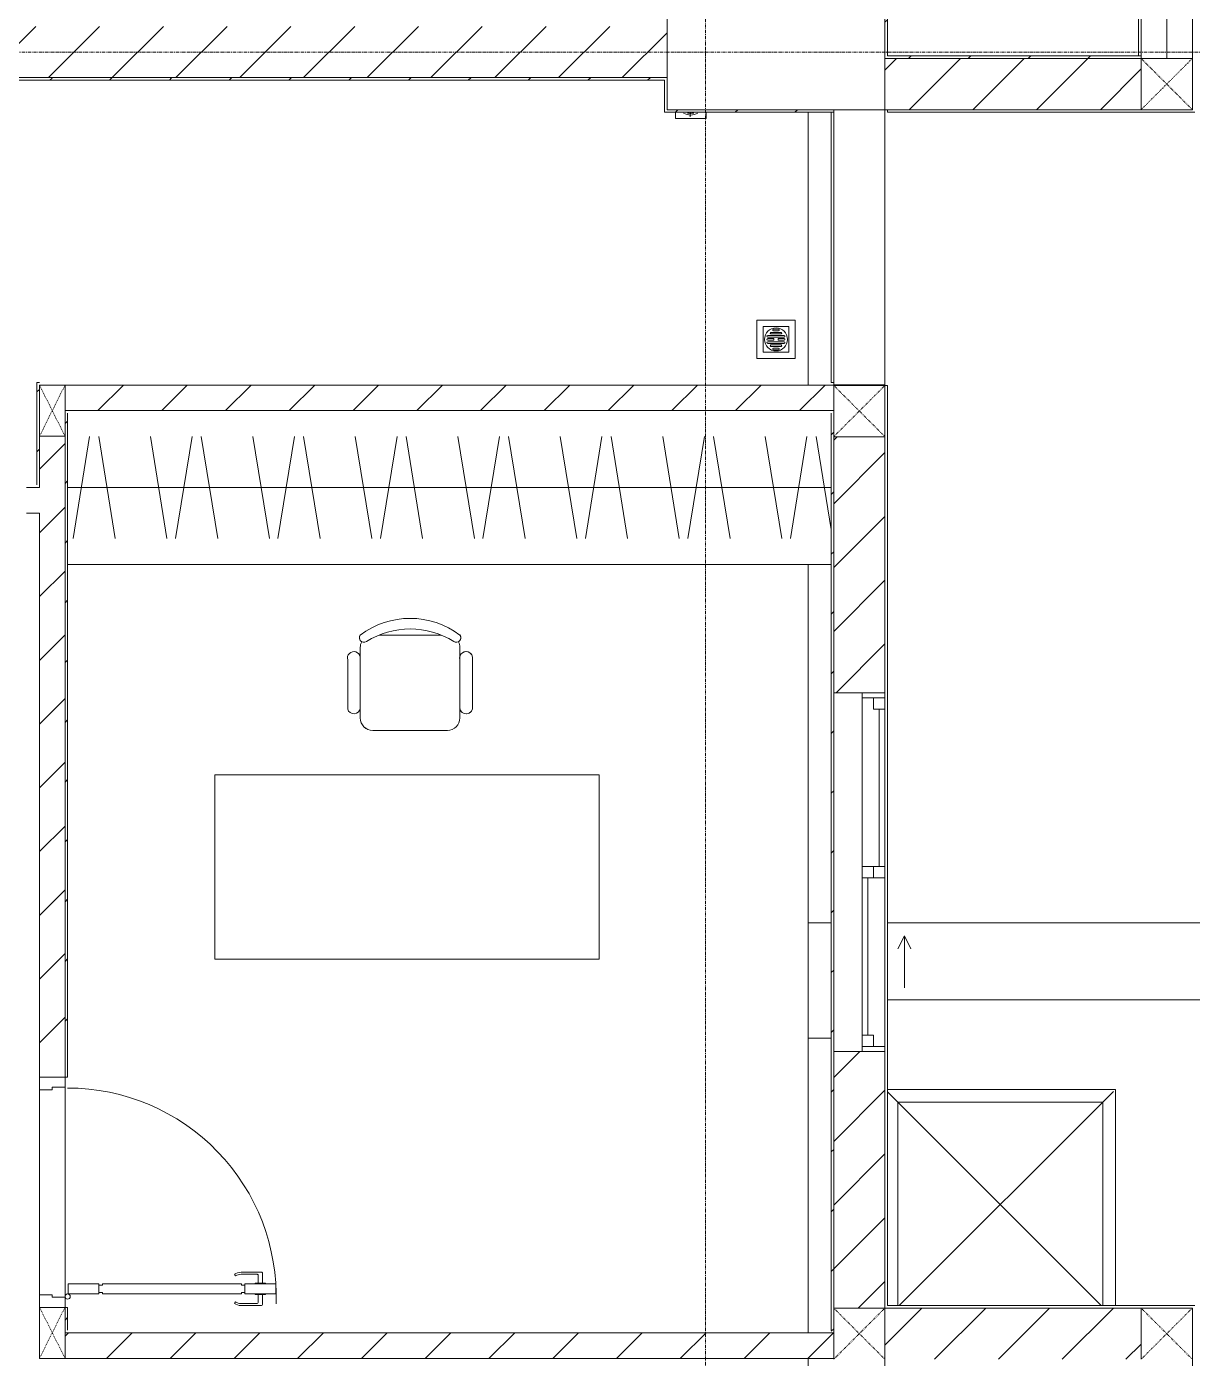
# Model space of a CAD drawing. Header units: millimetres. Extents: x 5357 to 201988, y -16345 to 109895.
# Drawn here: x 50103 to 54653, y 56637 to 61836 of the extents above; entities that cross this region are included whole.
import ezdxf

# ---------------------------------------------------------------- set-up
doc = ezdxf.new("R2010")
doc.units = ezdxf.units.MM
for name, pattern in [('Dash', [6, 3, -3]), ('Grid Line', [22.225, 12.7, -3.175, 3.175, -3.175]), ('IMPORT-CENTER _3_', [10.16, 6.35, -1.27, 1.27, -1.27])]:
    doc.linetypes.add(name, pattern=pattern)
for name, color, linetype, lineweight in [('0-1', 7, 'Continuous', 5), ('A-CLNG', 13, 'Continuous', 9), ('A-DETL-GENF', 92, 'Continuous', 9), ('A-DETL-GENF-1', 53, 'Continuous', 9), ('A-DETL-GENF-5', 254, 'Continuous', 9), ('A-DETL-THIN', 151, 'Continuous', 9), ('A-DOOR-1', 53, 'Continuous', 9), ('A-FLOR', 192, 'Continuous', 9), ('A-FLOR-1', 10, 'Continuous', 9), ('A-FLOR-2', 53, 'Continuous', 9), ('A-GLAZ', 151, 'Continuous', 9), ('A-WALL', 113, 'Continuous', 9), ('A-WALL-1', 9, 'Continuous', 18), ('A-WALL-2', 53, 'Continuous', 9), ('A-WALL-4', 113, 'Continuous', 18), ('A-WALL-PATT-1', 10, 'Continuous', 9), ('A-WALL-PATT-2', 53, 'Continuous', 9), ('A-WALL-PATT-3', 111, 'Continuous', 9), ('G-IMPT', 8, 'Continuous', 9), ('G-IMPT-2', 8, 'IMPORT-CENTER _3_', 9), ('I-FURN', 30, 'Continuous', 9), ('I-FURN-1', 53, 'Continuous', 9), ('I-WALL-1', 9, 'Continuous', 18), ('I-WALL-2', 53, 'Continuous', 9), ('L-SITE-WALL-1', 10, 'Continuous', 9), ('M-EQPM', 50, 'Continuous', 9), ('S-COLS', 52, 'Continuous', 9), ('S-COLS-2', 9, 'Continuous', 18), ('S-COLS-4', 53, 'Continuous', 9), ('S-COLS-5', 52, 'Continuous', 18), ('S-COLS-6', 52, 'Dash', 9), ('S-COLS-HDLN', 52, 'Dash', 9), ('S-COLS-HDLN-1', 53, 'Dash', 9), ('S-GRID-1', 1, 'Grid Line', 9)]:
    doc.layers.add(name, color=color, linetype=linetype, lineweight=lineweight)
pattern_1 = [(45, (0, 0), (-124.4508, 124.4508), [])]
pattern_2 = [(45, (0, 0), (-116.67262, 116.67262), [])]

# ---------------------------------------------------------------- blocks, each defined once
blk = doc.blocks.new('NCV_TKTC_KET CAU_rvt-1-TKCS_MB SÂN ĐƯỜNG NỘI BỘ')
at = {"layer": 'A-FLOR-1'}
for p, q in [((53452.6, 61511.9), (53452.6, 60436.9)), ((50152.6, 60436.9), (50252.6, 60436.9)), ((50252.6, 60436.9), (50152.6, 60436.9)), ((50152.6, 60436.9), (50252.6, 60436.9)), ((50252.6, 60436.9), (53252.6, 60436.9)), ((53252.6, 60436.9), (50252.6, 60436.9)), ((50252.6, 60436.9), (53252.6, 60436.9)), ((53252.6, 60436.9), (53452.6, 60436.9)), ((53452.6, 60436.9), (53252.6, 60436.9)), ((53252.6, 60436.9), (53452.6, 60436.9)), ((50102.6, 60036.9), (50142.6, 60036.9)), ((50142.6, 60036.9), (50102.6, 60036.9)), ((50102.6, 60036.9), (50142.6, 60036.9)), ((53152.6, 58336.9), (53242.6, 58336.9)), ((53152.6, 56736.9), (53152.6, 58336.9)), ((53242.6, 58336.9), (53152.6, 58336.9)), ((53462.6, 58336.9), (53838.2, 58336.9)), ((53838.2, 58336.9), (53462.6, 58336.9)), ((53838.3, 58336.9), (54652.6, 58336.9)), ((54652.6, 58336.9), (53838.3, 58336.9))]:
    blk.add_line(p, q, dxfattribs=at)
at = {"layer": 'A-FLOR-2'}
for q in [(53452.6, 61511.9), (53252.6, 60436.9)]:
    blk.add_line((53452.6, 60436.9), q, dxfattribs=at)
at = {"layer": 'L-SITE-WALL-1'}
for p, q in [((53462.6, 58336.9), (53838.2, 58336.9)), ((53838.3, 58336.9), (54652.6, 58336.9)), ((53761.3, 58036.9), (53462.6, 58036.9)), ((54652.6, 58036.9), (53761.3, 58036.9)), ((53152.6, 56736.9), (53152.6, 57886.9)), ((53242.6, 57886.9), (53152.6, 57886.9))]:
    blk.add_line(p, q, dxfattribs=at)
at = {"layer": 'S-COLS-2'}
for p, q in [((52602.6, 61961.9), (52602.6, 61511.9)), ((53452.6, 61512), (53452.6, 61961.9)), ((52602.6, 61511.9), (53452.6, 61511.9))]:
    blk.add_line(p, q, dxfattribs=at)
blk = doc.blocks.new('DOOR_CW_01 CANH MO-PANEL KINH - DIW_01-900x2200-CỬA GỖ VÂN LAMINATE-553375-TKCS_MB SÂN ĐƯỜNG NỘI BỘ')
at = {"layer": 'A-DETL-GENF-1'}
for p, q in [((-397, -182), (-397, -62)), ((-397, -62), (-357, -62)), ((-357, -62), (-357, -182)), ((-357, -182), (-397, -182)), ((-397, -196), (-391, -196)), ((-397, -738), (-397, -196)), ((-391, -196), (-391, -182)), ((-391, -182), (-363, -182)), ((-363, -182), (-363, -196)), ((-357, -196), (-363, -196)), ((-357, -196), (-357, -738)), ((-433.9, -711.2), (-427.3, -715.8)), ((-320.1, -711.2), (-326.7, -715.8)), ((-442, -737), (-442, -816.5)), ((-434, -799.5), (-434, -737)), ((-397, -738), (-391, -738)), ((-357, -752), (-397, -752)), ((-397, -752), (-397, -872)), ((-391, -752), (-391, -738)), ((-363, -752), (-391, -752)), ((-357, -738), (-363, -738)), ((-363, -738), (-363, -752)), ((-357, -872), (-357, -752)), ((-320, -799.5), (-320, -737)), ((-312, -737), (-312, -816.5)), ((-399, -820.5), (-438, -820.5)), ((-399, -803.5), (-430, -803.5)), ((-399, -792.2), (-399, -831.8)), ((-397, -792.2), (-399, -792.2)), ((-399, -831.8), (-397, -831.8)), ((-397, -792.2), (-397, -831.8)), ((-357, -792.2), (-357, -831.8)), ((-357, -792.2), (-355, -792.2)), ((-355, -831.8), (-357, -831.8)), ((-355, -792.2), (-355, -831.8)), ((-355, -803.5), (-324, -803.5)), ((-355, -820.5), (-316, -820.5)), ((-397, -872), (-357, -872))]:
    blk.add_line(p, q, dxfattribs=at)
blk.add_circle((-407, -60), 10, dxfattribs=at)
for centre, radius, start, end in [((-407, -60), 814, 268, 0), ((-397, -737), 45, 145, 180), ((-397, -737), 37, 145, 180), ((-357, -737), 37, 0, 35), ((-357, -737), 45, 360, 35), ((-438, -816.5), 4, 180, 270), ((-430, -799.5), 4, 180, 270), ((-324, -799.5), 4, 270, 0), ((-316, -816.5), 4, 270, 0)]:
    blk.add_arc(centre, radius, start, end, dxfattribs=at)
at = {"layer": 'A-DOOR-1'}
for p, q in [((-450, -50), (-450, 50)), ((-450, 50), (-400, 50)), ((-400, 50), (-400, 0)), ((400, 0), (400, 50)), ((400, 50), (450, 50)), ((450, 50), (450, -50)), ((-410, -50), (-450, -50)), ((-410, 0), (-410, -50)), ((-400, 0), (-410, 0)), ((-407, -50), (-382, -50)), ((410, 0), (400, 0)), ((410, -50), (410, 0)), ((450, -50), (410, -50))]:
    blk.add_line(p, q, dxfattribs=at)
blk = doc.blocks.new('TU DO LV A - TU DO LV A-V44-TKCS_MB SÂN ĐƯỜNG NỘI BỘ')
at = {"layer": 'I-FURN'}
for p, q in [((10, 0), (2990, 0)), ((169, -101), (104.4, -499)), ((202.5, -101), (267.1, -499)), ((404.3, -101), (468.9, -499)), ((569, -101), (504.4, -499)), ((602.5, -101), (667.1, -499)), ((804.3, -101), (868.9, -499)), ((969, -101), (904.4, -499)), ((1002.5, -101), (1067.1, -499)), ((1204.3, -101), (1268.9, -499)), ((1369, -101), (1304.4, -499)), ((1402.5, -101), (1467.1, -499)), ((1604.3, -101), (1668.9, -499)), ((1769, -101), (1704.4, -499)), ((1802.5, -101), (1867.1, -499)), ((2004.3, -101), (2068.9, -499)), ((2169, -101), (2104.4, -499)), ((2202.5, -101), (2267.1, -499)), ((2404.3, -101), (2468.9, -499)), ((2569, -101), (2504.4, -499)), ((2602.5, -101), (2667.1, -499)), ((2804.3, -101), (2868.9, -499)), ((2969, -101), (2904.4, -499)), ((10, -136.3), (68.9, -499)), ((10, -300), (2990, -300)), ((0, -600), (0, -590))]:
    blk.add_line(p, q, dxfattribs=at)
at = {"layer": 'I-FURN-1'}
for p, q in [((10, 0), (2990, 0)), ((0, -600), (0, -590))]:
    blk.add_line(p, q, dxfattribs=at)
blk = doc.blocks.new('BAN LV A - BAN LV A_dwg_ban hoc2-348006-TKCS_MB SÂN ĐƯỜNG NỘI BỘ')
at = {"layer": 'I-FURN'}
for p, q in [((145.8, 437.4), (-145.8, 437.4)), ((-194.4, 388.8), (-194.4, 113.4)), ((194.4, 113.4), (194.4, 388.8)), ((-243, 354.4), (-243, 162)), ((194.4, 351.4), (194.4, 150.8)), ((243.7, 162), (243.7, 354.4)), ((-120.5, 64.8), (120.5, 64.8))]:
    blk.add_line(p, q, dxfattribs=at)
at = {"layer": 'I-FURN', "flags": 128}
blk.add_lwpolyline([(-737.8, 610.5), (-737.8, 1330.5), (-154.9, 1330.5), (762.2, 1330.5), (762.2, 610.5)], close=True, dxfattribs=at)
at = {"layer": 'I-FURN'}
for centre, radius, start, end in [((-145.8, 388.8), 48.6, 90, 180), ((145.8, 388.8), 48.6, 360, 90), ((-218.7, 347.3), 25.3, 343.7398, 163.7398), ((219.4, 347.3), 25.3, 16.2602, 170.7054), ((-218.7, 154.9), 25.3, 163.7398, 16.2602), ((219.4, 154.9), 25.3, 189.2946, 16.2602), ((-145.8, 113.4), 48.6, 180, 207.5844), ((145.8, 113.4), 48.6, 332.4156, 0), ((-180.2, 75.4), 17.8, 57.9726, 216.6901), ((0, 324), 324, 233.1301, 306.8699), ((0, 359.3), 318.2, 237.5758, 302.4242), ((180.2, 75.4), 17.8, 323.3099, 122.0274)]:
    blk.add_arc(centre, radius, start, end, dxfattribs=at)
blk = doc.blocks.new('BAN LV A - BAN LV A_dwg-348005-TKCS_MB SÂN ĐƯỜNG NỘI BỘ')
at = {"extrusion": (0, 0, -1), "zscale": -1, "rotation": 180}
blk.add_blockref('BAN LV A - BAN LV A_dwg_ban hoc2-348006-TKCS_MB SÂN ĐƯỜNG NỘI BỘ', (-729, 1383.7), dxfattribs=at)
blk = doc.blocks.new('BAN LV A - BAN LV A-401069-TKCS_MB SÂN ĐƯỜNG NỘI BỘ')
at = {"layer": 'I-FURN-1'}
for p, q in [((-8.8, -53.2), (1491.2, -53.2)), ((-8.8, -773.2), (-8.8, -53.2)), ((1491.2, -53.2), (1491.2, -773.2)), ((1491.2, -773.2), (-8.8, -773.2)), ((583.2, -946.3), (874.8, -946.3)), ((486, -1221.7), (486, -1029.3)), ((534.6, -1029.3), (534.6, -994.9)), ((923.4, -994.9), (923.4, -1032.3)), ((972.7, -1029.3), (972.7, -1221.7)), ((534.6, -1270.3), (534.6, -1235.9)), ((923.4, -1232.9), (923.4, -1270.3))]:
    blk.add_line(p, q, dxfattribs=at)
for centre, radius, start, end in [((583.2, -994.9), 48.6, 90, 180), ((874.8, -994.9), 48.6, 0, 90), ((510.3, -1036.4), 25.3, 16.2602, 163.7398), ((948.4, -1036.4), 25.3, 16.2602, 170.7054), ((510.3, -1228.8), 25.3, 163.7398, 343.7398), ((948.4, -1228.8), 25.3, 189.2946, 16.2602), ((548.9, -1308.3), 17.8, 119.404, 216.6901), ((583.2, -1270.3), 48.6, 180, 207.5844), ((874.8, -1270.3), 48.6, 332.4156, 0), ((909.2, -1308.3), 17.8, 323.3099, 60.596), ((729, -1059.7), 324, 233.1301, 306.8699)]:
    blk.add_arc(centre, radius, start, end, dxfattribs=at)
at = {"extrusion": (0, 0, -1), "zscale": -1, "rotation": 180}
blk.add_blockref('BAN LV A - BAN LV A_dwg-348005-TKCS_MB SÂN ĐƯỜNG NỘI BỘ', (0, 0), dxfattribs=at)
blk = doc.blocks.new('G1_SOF - BO TRU - 100x200-746114-TKCS_MB SÂN ĐƯỜNG NỘI BỘ')
at = {"layer": 'S-COLS-2'}
for p, q in [((-50, 100), (50, 100)), ((-50, -98.4), (-50, 100)), ((50, 100), (50, -98.4))]:
    blk.add_line(p, q, dxfattribs=at)
at = {"layer": 'S-COLS-HDLN-1'}
for p, q in [((50, -100), (-50, 100)), ((-50, -100), (50, 100))]:
    blk.add_line(p, q, dxfattribs=at)
blk = doc.blocks.new('G1_SOF - BO TRU - 100x200-V107-TKCS_MB SÂN ĐƯỜNG NỘI BỘ')
at = {"layer": 'S-COLS-2'}
for p, q in [((-50, 100), (50, 100)), ((-50, -100), (-50, 100)), ((50, 100), (50, -100)), ((50, -100), (-50, -100))]:
    blk.add_line(p, q, dxfattribs=at)
at = {"layer": 'S-COLS-HDLN-1'}
for p, q in [((50, -100), (-50, 100)), ((-50, -100), (50, 100))]:
    blk.add_line(p, q, dxfattribs=at)
blk = doc.blocks.new('NCV_TKTC_TANG 1_rvt-1-TKCS_MB SÂN ĐƯỜNG NỘI BỘ')
at = {"layer": 'A-WALL-PATT-1'}
h = blk.add_hatch(dxfattribs=at)
h.set_pattern_fill('FP_1', color=256, style=0, pattern_type=2)
h.set_pattern_definition(pattern_1)
h.paths.add_polyline_path([(53152.6, 60336.9), (53252.6, 60336.9), (53252.6, 60436.9), (50252.6, 60436.9), (50252.6, 60336.9), (52627.6, 60336.9)])
h = blk.add_hatch(dxfattribs=at)
h.set_pattern_fill('FP_1', color=256, style=0, pattern_type=2)
h.set_pattern_definition(pattern_1)
h.paths.add_polyline_path([(50152.6, 57735.3), (50252.6, 57735.3), (50252.6, 60236.9), (50152.6, 60236.9), (50152.6, 58610.4)])
h = blk.add_hatch(dxfattribs=at)
h.set_pattern_fill('FP_1', color=256, style=0, pattern_type=2)
h.set_pattern_definition(pattern_1)
h.paths.add_polyline_path([(50581.3, 56636.9), (53252.6, 56637.9), (53252.6, 56736.9), (50252.6, 56736.9), (50252.6, 56636.9)])
at = {"layer": 'A-WALL-PATT-2'}
h = blk.add_hatch(dxfattribs=at)
h.set_pattern_fill('FP_2', color=256, style=0, pattern_type=2)
h.set_pattern_definition(pattern_2)
h.paths.add_polyline_path([(53462.6, 61711.9), (53462.6, 62085.3), (53452.6, 62085.3), (53452.6, 61711.9)])
h.paths.add_polyline_path([(53452.6, 63885.3), (53462.6, 63885.3), (53462.6, 64058.6), (53452.6, 64058.6), (53452.6, 63886.5)])
h = blk.add_hatch(dxfattribs=at)
h.set_pattern_fill('FP_2', color=256, style=0, pattern_type=2)
h.set_pattern_definition(pattern_2)
h.paths.add_polyline_path([(53539.9, 61711.9), (54452.6, 61711.9), (54452.6, 61721.9), (53462.6, 61721.9), (53462.6, 61711.9), (53539.9, 61711.9)])
h = blk.add_hatch(dxfattribs=at)
h.set_pattern_fill('FP_2', color=256, style=0, pattern_type=2)
h.set_pattern_definition(pattern_2)
h.paths.add_polyline_path([(49160, 61626.9), (52602.6, 61626.9), (52602.5, 61636.9), (49152.6, 61635), (49153, 61626.9)])
h = blk.add_hatch(dxfattribs=at)
h.set_pattern_fill('FP_2', color=256, style=0, pattern_type=2)
h.set_pattern_definition(pattern_2)
h.paths.add_polyline_path([(53242.6, 61501.9), (53252.6, 61501.9), (53252.6, 61511.9), (52602.6, 61511.9), (52602.6, 61501.9), (53169.4, 61501.9)])
h = blk.add_hatch(dxfattribs=at)
h.set_pattern_fill('FP_2', color=256, style=0, pattern_type=2)
h.set_pattern_definition(pattern_2)
h.paths.add_polyline_path([(50142.6, 60036.9), (50152.6, 60036.9), (50152.6, 60446.9), (50142.6, 60446.9), (50142.6, 60046.9)])
h = blk.add_hatch(dxfattribs=at)
h.set_pattern_fill('FP_2', color=256, style=0, pattern_type=2)
h.set_pattern_definition(pattern_2)
h.paths.add_polyline_path([(50252.6, 56746.9), (50262.6, 56747.9), (50262.6, 56835.3), (50252.6, 56835.3)])
h.paths.add_polyline_path([(50262.6, 57735.3), (50262.6, 60326.9), (50252.6, 60326.9), (50252.6, 57735.3)])
h = blk.add_hatch(dxfattribs=at)
h.set_pattern_fill('FP_2', color=256, style=0, pattern_type=2)
h.set_pattern_definition(pattern_2)
h.paths.add_polyline_path([(53242.6, 56736.9), (53252.6, 56736.9), (53252.6, 60326.9), (53242.6, 60326.9), (53242.6, 56746.9)])
at = {"layer": 'A-FLOR-1'}
for p, q in [((50102.6, 59936.9), (50152.6, 59936.9)), ((50152.6, 59936.9), (50152.6, 57735.3)), ((50152.6, 57735.3), (50152.6, 57685.3)), ((50152.6, 57685.3), (50152.6, 56885.3)), ((50152.6, 56885.3), (50152.6, 56836.9)), ((50152.6, 56835.3), (50152.6, 56637.9))]:
    blk.add_line(p, q, dxfattribs=at)
at = {"layer": 'A-FLOR-2'}
blk.add_line((50152.6, 56885.3), (50152.6, 57685.3), dxfattribs=at)
at = {"layer": 'A-WALL-1'}
for p, q in [((53252.6, 60336.9), (53252.6, 60436.9)), ((50252.6, 60336.9), (53252.6, 60336.9)), ((50152.6, 60036.9), (50142.6, 60036.9)), ((50152.6, 59936.9), (50152.6, 59926.9)), ((53252.6, 56736.9), (50252.6, 56736.9)), ((53252.6, 56636.9), (53252.6, 56736.9)), ((50252.6, 56636.9), (53252.6, 56636.9))]:
    blk.add_line(p, q, dxfattribs=at)
at = {"layer": 'A-WALL-2'}
for p, q in [((53452.6, 61511.9), (53452.6, 60437.3)), ((53252.6, 60437.3), (53252.6, 61501.9)), ((53252.6, 60436.9), (50252.6, 60436.9)), ((53252.6, 60437.3), (53452.6, 60437.3)), ((50152.6, 60236.9), (50152.6, 60036.9)), ((50152.6, 60036.9), (50152.6, 60236.9)), ((50252.6, 57735.3), (50252.6, 60236.9)), ((50252.6, 60236.9), (50252.6, 57735.3)), ((50142.6, 60036.9), (50102.6, 60036.9)), ((50102.6, 59936.9), (50152.6, 59936.9)), ((50152.6, 59926.9), (50152.6, 57735.3)), ((50152.6, 56885.3), (50152.6, 57685.3)), ((50252.6, 57695.3), (50252.6, 56875.3))]:
    blk.add_line(p, q, dxfattribs=at)
at = {"layer": 'I-WALL-1'}
for p, q in [((53452.6, 62085.3), (53452.6, 61711.9)), ((53462.6, 61721.9), (53462.6, 62085.3)), ((54452.6, 61721.9), (53462.6, 61721.9)), ((54452.6, 61711.9), (54452.6, 61721.9)), ((53452.6, 61711.9), (53462.6, 61711.9)), ((53462.6, 61711.9), (54452.6, 61711.9)), ((52602.6, 61636.9), (49152.6, 61636.9)), ((49162.6, 61626.9), (52592.6, 61626.9)), ((52592.6, 61626.9), (52592.6, 61501.9)), ((52602.6, 61626.9), (52602.6, 61636.9)), ((52602.6, 61511.9), (52602.6, 61626.9)), ((53252.6, 61511.9), (52602.6, 61511.9)), ((53252.6, 61501.9), (53252.6, 61511.9)), ((52592.6, 61501.9), (52602.6, 61501.9)), ((52602.6, 61501.9), (53252.6, 61501.9)), ((50142.6, 60446.9), (50142.6, 60046.9)), ((50152.6, 60446.9), (50142.6, 60446.9)), ((50262.6, 57735.3), (50262.6, 60326.9)), ((53242.6, 60326.9), (53242.6, 56746.9)), ((53252.6, 56736.9), (53252.6, 60326.9)), ((50142.6, 60036.9), (50152.6, 60036.9)), ((50252.6, 57735.3), (50262.6, 57735.3)), ((50262.6, 56835.3), (50252.6, 56835.3)), ((50262.6, 56746.9), (50262.6, 56835.3)), ((53242.6, 56736.9), (53252.6, 56736.9))]:
    blk.add_line(p, q, dxfattribs=at)
at = {"layer": 'I-WALL-2'}
for p, q in [((54452.6, 64058.6), (54452.6, 61721.9)), ((54442.6, 61721.9), (54442.6, 64051.9)), ((53242.6, 60446.9), (53242.6, 61501.9)), ((53242.6, 60446.9), (53252.6, 60446.9))]:
    blk.add_line(p, q, dxfattribs=at)
at = {"layer": 'A-DOOR-1', "rotation": 90.00000000000118}
blk.add_blockref('DOOR_CW_01 CANH MO-PANEL KINH - DIW_01-900x2200-CỬA GỖ VÂN LAMINATE-553375-TKCS_MB SÂN ĐƯỜNG NỘI BỘ', (50202.6, 57285.3), dxfattribs=at)
at = {"layer": 'I-FURN-1', "rotation": 180}
for name, p in [('TU DO LV A - TU DO LV A-V44-TKCS_MB SÂN ĐƯỜNG NỘI BỘ', (53252.6, 59736.9)), ('BAN LV A - BAN LV A-401069-TKCS_MB SÂN ĐƯỜNG NỘI BỘ', (52328.3, 58142.1))]:
    blk.add_blockref(name, p, dxfattribs=at)
at = {"layer": 'S-COLS-4', "rotation": 180}
for name, p in [('G1_SOF - BO TRU - 100x200-V107-TKCS_MB SÂN ĐƯỜNG NỘI BỘ', (50202.6, 60336.9)), ('G1_SOF - BO TRU - 100x200-746114-TKCS_MB SÂN ĐƯỜNG NỘI BỘ', (50202.6, 56736.9))]:
    blk.add_blockref(name, p, dxfattribs=at)
blk = doc.blocks.new('1_FAMILY RVT - W01-WxH 1400x1400xmm-389822-TKCS_MB SÂN ĐƯỜNG NỘI BỘ')
at = {"layer": 'A-GLAZ'}
for p, q in [((248.4, 172.39), (299.2, 197.79)), ((248.4, 172.39), (299.2, 146.99)), ((248.4, 172.39), (451.6, 172.39)), ((-700, 96.19), (-700, -103.81)), ((700, 96.19), (-700, 96.19)), ((-700, 96.19), (-636.5, 96.19)), ((-680.95, 96.19), (-680.95, 7.29)), ((-636.5, 96.19), (-22.225, 96.19)), ((-636.5, 96.19), (-636.5, 51.74)), ((-636.5, 73.965), (-22.225, 73.965)), ((-22.225, 7.29), (-22.225, 96.19)), ((-22.225, 96.19), (22.225, 96.19)), ((22.225, 96.19), (680.95, 96.19)), ((22.225, 96.19), (22.225, 7.29)), ((680.95, 96.19), (700, 96.19)), ((680.95, 96.19), (680.95, 7.29)), ((700, -103.81), (700, 96.19)), ((-700, 7.29), (-680.95, 7.29)), ((-636.5, 51.74), (-680.95, 51.74)), ((-680.95, 7.29), (-22.225, 7.29)), ((22.225, 51.74), (-22.225, 51.74)), ((-22.225, 7.29), (22.225, 7.29)), ((22.225, 29.515), (636.5, 29.515)), ((22.225, 7.29), (636.5, 7.29)), ((636.5, 51.74), (636.5, 7.29)), ((680.95, 51.74), (636.5, 51.74)), ((636.5, 7.29), (700, 7.29)), ((-700, -103.81), (700, -103.81))]:
    blk.add_line(p, q, dxfattribs=at)
blk = doc.blocks.new('TKTC_XREF_251221_MB TANG 1 - TKTC_XREF_260130_MB TANG 1_dwg_CUM U_DN100-V327-TKCS_MB SÂN ĐƯỜNG NỘI BỘ')
at = {"layer": 'G-IMPT'}
for radius, start, end in [(57, 355.51306, 4.48694), (61, 345.73256, 14.26744), (69, 329.57346, 30.42654)]:
    blk.add_arc((0, 0), radius, start, end, dxfattribs=at)
blk = doc.blocks.new('TKTC_XREF_251221_MB TANG 1 - TKTC_XREF_260130_MB TANG 1_dwg_$cc-V328-TKCS_MB SÂN ĐƯỜNG NỘI BỘ')
at = {"layer": 'G-IMPT-2'}
blk.add_line((-0.673, 0), (-0.468, 0), dxfattribs=at)
blk = doc.blocks.new('TKTC_XREF_251221_MB TANG 1 - TKTC_XREF_260130_MB TANG 1_dwg_THU NUOC - THU NUOC-444531-TKCS_MB TẦNG 1-4202124-TKCS_MB SÂN ĐƯỜNG NỘI BỘ')
at = {"layer": 'M-EQPM'}
for p, q in [((-23.3, 10.8), (40.9, 10.8)), ((40.9, 4.8), (-23.3, 4.8)), ((-11, 23.3), (28.5, 23.3)), ((28.5, 17.3), (-11, 17.3)), ((-1.1, 35.6), (18.5, 35.6)), ((18.5, 29.6), (-1.1, 29.6)), ((-23.3, -13.6), (40.9, -13.6)), ((40.9, -19.6), (-23.3, -19.6)), ((-11, -26.1), (28.5, -26.1)), ((28.5, -32.1), (-11, -32.1)), ((-1.1, -38.5), (18.5, -38.5)), ((18.5, -44.5), (-1.1, -44.5))]:
    blk.add_line(p, q, dxfattribs=at)
at = {"layer": 'M-EQPM', "flags": 128}
for points in [[(83.7, -79.4), (83.7, 70.6), (-66.3, 70.6), (-66.3, -79.4)], [(58.7, -54.4), (58.7, 45.6), (-41.3, 45.6), (-41.3, -54.4)]]:
    blk.add_lwpolyline(points, close=True, dxfattribs=at)
for points in [[(-23.3, -1.2), (0.7, -1.2), (0.7, -7.2), (-23.3, -7.2)], [(40.9, -7.2), (16.7, -7.2), (16.7, -1.2), (40.9, -1.2)]]:
    blk.add_lwpolyline(points, dxfattribs=at)
at = {"layer": 'M-EQPM'}
for centre, radius, start, end in [((8.7, -4.4), 45, 360, 180), ((8.7, -4.4), 45, 360, 180), ((-23.3, 7.8), 3, 90, 270), ((-11, 20.3), 3, 90, 270), ((-1.1, 32.6), 3, 90, 270), ((18.5, 32.6), 3, 270, 90), ((28.5, 20.3), 3, 270, 90), ((40.9, 7.8), 3, 270, 90), ((8.7, -4.4), 45, 180, 360), ((8.7, -4.4), 45, 180, 360), ((-23.3, -4.2), 3, 90, 270), ((-23.3, -16.6), 3, 90, 270), ((-11, -29.1), 3, 90, 270), ((-1.1, -41.5), 3, 90, 270), ((18.5, -41.5), 3, 270, 90), ((28.5, -29.1), 3, 270, 90), ((40.9, -4.2), 3, 270, 90), ((40.9, -16.6), 3, 270, 90)]:
    blk.add_arc(centre, radius, start, end, dxfattribs=at)
blk = doc.blocks.new('TKTC_XREF_251221_MB TANG 1 - TKTC_XREF_260130_MB TANG 1_dwg-4202109-TKCS_MB SÂN ĐƯỜNG NỘI BỘ')
at = {"layer": 'G-IMPT'}
for p, q in [((-150516.7, -339844.7), (-150516.7, -339869.7)), ((-149699, -340911.3), (-149699, -339834.7))]:
    blk.add_line(p, q, dxfattribs=at)
at = {"layer": 'G-IMPT', "flags": 128}
blk.add_lwpolyline([(-150516.7, -339869.7), (-150397.1, -339869.7), (-150397.1, -339844.7)], dxfattribs=at)
at = {"extrusion": (0, 0, -1), "xscale": 0.7894736842105242, "yscale": 0.7894736842105242, "zscale": -0.7894736842105242, "rotation": 269.9999999984439}
blk.add_blockref('TKTC_XREF_251221_MB TANG 1 - TKTC_XREF_260130_MB TANG 1_dwg_CUM U_DN100-V327-TKCS_MB SÂN ĐƯỜNG NỘI BỘ', (150457.3, -339801), dxfattribs=at)
at = {"xscale": 90.00000000005122, "yscale": 90.00000000005122, "zscale": 90.00000000005122, "rotation": 90.37402677993775}
blk.add_blockref('TKTC_XREF_251221_MB TANG 1 - TKTC_XREF_260130_MB TANG 1_dwg_$cc-V328-TKCS_MB SÂN ĐƯỜNG NỘI BỘ', (-150459.1, -339802.6), dxfattribs=at)
at = {"extrusion": (0, 0, -1), "zscale": -1}
blk.add_blockref('TKTC_XREF_251221_MB TANG 1 - TKTC_XREF_260130_MB TANG 1_dwg_THU NUOC - THU NUOC-444531-TKCS_MB TẦNG 1-4202124-TKCS_MB SÂN ĐƯỜNG NỘI BỘ', (150115.5, -340727.3), dxfattribs=at)
blk = doc.blocks.new('TKTC_XREF_251221_MB TANG 1 - TKTC_XREF_251221_MB TANG 1-2038492-TKCS_MB SÂN ĐƯỜNG NỘI BỘ')
blk.add_blockref('TKTC_XREF_251221_MB TANG 1 - TKTC_XREF_260130_MB TANG 1_dwg-4202109-TKCS_MB SÂN ĐƯỜNG NỘI BỘ', (169499.1, 384109.7))
blk = doc.blocks.new('TKTC_NAP THAM BE NUOC NGAM_260130 - TKTC_XREF_260130_NAP THAM BE NUOC NGAM_dwg-4013458-TKCS_MB SÂN ĐƯỜNG NỘI BỘ')
at = {"layer": 'G-IMPT'}
for p, q in [((-140009.1, 153914.7), (-149699, 153914.7)), ((-149699, 153254.7), (-148865.4, 152421)), ((-148817.4, 153256.3), (-149653.2, 152420.5)), ((-150009, 152214.7), (-150009, 149349.7))]:
    blk.add_line(p, q, dxfattribs=at)
at = {"layer": 'G-IMPT', "flags": 128}
for points in [[(-149919.1, 153914.7), (-150009, 153914.7), (-150009, 152314.7)], [(-149699, 153614.7), (-142334, 153614.7), (-142334, 150864)], [(-149699, 153614.7), (-142334, 153614.7), (-142334, 150864)], [(-148809, 152421), (-148809, 153264.7), (-149699, 153264.7)], [(-148859, 152421), (-148859, 153214.7), (-149659, 153214.7), (-149659, 152420.6)]]:
    blk.add_lwpolyline(points, dxfattribs=at)
blk = doc.blocks.new('TKTC_NAP THAM BE NUOC NGAM_260130 - NẮP THĂM BỂ NƯỚC NGẦM-2336355-TKCS_MB SÂN ĐƯỜNG NỘI BỘ')
blk.add_blockref('TKTC_NAP THAM BE NUOC NGAM_260130 - TKTC_XREF_260130_NAP THAM BE NUOC NGAM_dwg-4013458-TKCS_MB SÂN ĐƯỜNG NỘI BỘ', (150009, -139814.7))
blk = doc.blocks.new('G1_SOF - BO TRU - 200x200-3050151-TKCS_MB SÂN ĐƯỜNG NỘI BỘ')
at = {"layer": 'S-COLS-HDLN'}
for p, q in [((-100, 100), (100, -100)), ((100, 100), (-100, -100))]:
    blk.add_line(p, q, dxfattribs=at)
blk = doc.blocks.new('G1_SOF - BO TRU - 200x200-V1003-TKCS_MB SÂN ĐƯỜNG NỘI BỘ')
at = {"layer": 'S-COLS-HDLN'}
for p, q in [((-100, 100), (99.9, -99.9)), ((99.9, 99.9), (-100, -100))]:
    blk.add_line(p, q, dxfattribs=at)

msp = doc.modelspace()

# ---------------------------------------------------------------- hatches: boundary and pattern name
at = {"layer": 'A-DETL-GENF'}
h = msp.add_hatch(dxfattribs=at)
h.set_pattern_fill('FP_9', color=256, style=0, pattern_type=2)
h.set_pattern_definition([(90, (0, 0), (-395.131, 395.131), [104.775, -685.488]), (45, (0, 0), (-395.1313, 395.1313), [104.775, -454.025]), (135, (0, 0), (-395.1313, -395.1313), [104.775, -454.025])])
h.paths.add_polyline_path([(35003.5, 8088.2), (35003.5, 8188.2), (34703.5, 8188.2), (34703.5, 8088.2)])
h.paths.add_polyline_path([(134601.5, 8088.2), (134601.5, 8188.2), (134501.6, 8188.2), (134501.6, 8088.2)])
h.paths.add_polyline_path([(117301.6, 8088.2), (117601.6, 8088.2), (117601.6, 8188.2), (117301.6, 8188.2)])
h.paths.add_polyline_path([(121901.6, 8088.2), (121901.6, 8188.2), (121601.6, 8188.2), (121601.6, 8088.2)])
h.paths.add_polyline_path([(130201.6, 8088.2), (130501.6, 8088.2), (130501.6, 8188.2), (130201.6, 8188.2)])
h.paths.add_polyline_path([(43603.5, 8088.2), (43603.5, 8188.2), (43303.5, 8188.2), (43303.5, 8088.2)])
h.paths.add_polyline_path([(126201.6, 8088.2), (126201.6, 8188.2), (125901.6, 8188.2), (125901.6, 8088.2)])
h.paths.add_polyline_path([(39303.5, 8088.2), (39303.5, 8188.2), (39003.5, 8188.2), (39003.5, 8088.2)])
h.paths.add_polyline_path([(26303.5, 8088.2), (26403.5, 8088.2), (26403.5, 8188.2), (26303.5, 8188.2)])
h.paths.add_polyline_path([(30703.5, 8088.2), (30703.5, 8188.2), (30403.5, 8188.2), (30403.5, 8088.2)])
h.paths.add_polyline_path([(134601.5, 11956.3), (134601.5, 12256.3), (134501.6, 12256.3), (134501.6, 11956.3), (134585.7, 11956.3)])
h.paths.add_polyline_path([(134501.6, 16056.3), (134601.5, 16056.3), (134601.5, 16356.3), (134501.6, 16356.3)])
h.paths.add_polyline_path([(134601.5, 20156.3), (134601.5, 20456.3), (134501.6, 20456.3), (134501.6, 20156.3)])
h.paths.add_polyline_path([(57852.6, 23336.9), (57852.6, 23337.4), (57655.4, 23336.9)])
h.paths.add_polyline_path([(111452.6, 23336.9), (111450.6, 23337.4), (111452.6, 23336.9)])
h.paths.add_polyline_path([(99788.7, 23336.9), (99777.6, 23337.4), (99777.6, 23336.9), (99780.4, 23336.9)])
h.paths.add_polyline_path([(103252.6, 23336.9), (103250.6, 23337.4), (103251, 23336.9)])
h.paths.add_polyline_path([(86477.6, 23336.9), (86477.6, 23337.4), (86456.3, 23336.9)])
h.paths.add_polyline_path([(49652.6, 23336.9), (49652.6, 23337.4), (49454.2, 23336.9)])
h.paths.add_polyline_path([(134501.6, 24256.3), (134601.5, 24256.3), (134601.5, 24556.3), (134501.6, 24556.3)])
h.paths.add_polyline_path([(26303.5, 24256.3), (26403.5, 24256.3), (26403.5, 24556.3), (26303.5, 24556.3)])
h.paths.add_polyline_path([(44827.6, 24536.9), (44827.6, 24537.4), (44804.2, 24536.9)])
h.paths.add_polyline_path([(77102.6, 24536.9), (77102.6, 24537.4), (77101.7, 24536.9)])
h.paths.add_polyline_path([(134601.5, 28356.3), (134601.5, 28656.3), (134501.6, 28656.3), (134501.6, 28356.3)])
h.paths.add_polyline_path([(134585.7, 32456.3), (134601.5, 32456.3), (134601.5, 32756.3), (134501.6, 32756.3), (134501.6, 32456.3)])
h.paths.add_polyline_path([(134501.6, 36556.3), (134601.5, 36556.3), (134601.5, 36856.3), (134501.6, 36856.3)])
h.paths.add_polyline_path([(134593.4, 40586.3), (134601.5, 40586.3), (134601.5, 40886.3), (134501.6, 40886.3), (134501.6, 40586.3), (134589.3, 40586.3)])
h.paths.add_polyline_path([(106252.6, 53311.9), (106252.6, 53311.9), (106252.6, 53312)])
h.paths.add_polyline_path([(53452.6, 60235.3), (53452.7, 60235.3), (53452.6, 60435.3)])
h.paths.add_polyline_path([(107452.5, 60235.3), (107452.6, 60235.3), (107452.4, 60235.3)])
h.paths.add_polyline_path([(106252.6, 64058.6), (106252.6, 64058.6), (106252.6, 64158.6)])
h.paths.add_polyline_path([(105952.5, 69761.9), (105952.6, 69761.9), (105952.4, 69761.9)])
h.paths.add_polyline_path([(38152.6, 78836.9), (38152.6, 78836.9), (38152.6, 79036.9)])
h.paths.add_polyline_path([(97752.6, 84118.2), (98052.6, 84118.2), (98052.6, 84218.2), (97752.6, 84218.2)])
h.paths.add_polyline_path([(63052.6, 84118.2), (63052.6, 84218.2), (62752.6, 84218.2), (62752.6, 84118.2)])
h.paths.add_polyline_path([(102252.6, 84118.2), (102252.6, 84218.2), (101952.6, 84218.2), (101952.6, 84118.2), (102191.9, 84118.2)])
h.paths.add_polyline_path([(58952.6, 84118.2), (58952.6, 84218.2), (58652.6, 84218.2), (58652.6, 84118.2)])
h.paths.add_polyline_path([(85352.6, 84118.2), (85452.6, 84118.2), (85452.6, 84218.2), (85252.6, 84218.2), (85253.7, 84118.2), (85344.1, 84118.2)])
h.paths.add_polyline_path([(110652.6, 84118.2), (110652.6, 84218.2), (110352.6, 84218.2), (110352.6, 84118.2)])
h.paths.add_polyline_path([(50252.6, 84118.2), (50552.6, 84118.2), (50552.6, 84218.2), (50252.6, 84218.2)])
h.paths.add_polyline_path([(106452.6, 84118.2), (106452.6, 84218.2), (106152.6, 84218.2), (106152.6, 84118.2)])
h.paths.add_polyline_path([(54452.6, 84118.2), (54752.6, 84118.2), (54752.6, 84218.2), (54452.6, 84218.2)])
h.paths.add_polyline_path([(89352.6, 84118.2), (89652.6, 84118.2), (89652.6, 84218.2), (89352.6, 84218.2)])
h.paths.add_polyline_path([(114852.6, 84118.2), (114852.6, 84218.2), (114552.6, 84218.2), (114552.6, 84118.2)])
h.paths.add_polyline_path([(46052.6, 84118.2), (46352.6, 84118.2), (46352.6, 84218.2), (46052.6, 84218.2)])
h.paths.add_polyline_path([(93552.6, 84118.2), (93852.6, 84118.2), (93852.6, 84218.2), (93552.6, 84218.2)])
h.paths.add_polyline_path([(41852.6, 84118.2), (42152.6, 84118.2), (42152.6, 84218.2), (41852.6, 84218.2)])
h.paths.add_polyline_path([(118752.6, 84118.2), (119052.6, 84118.2), (119052.6, 84218.2), (118752.6, 84218.2)])
h.paths.add_polyline_path([(37952.6, 84118.2), (37952.6, 84218.2), (37652.6, 84218.2), (37652.6, 84118.2), (37809, 84118.2)])
h.paths.add_polyline_path([(123252.6, 84118.2), (123252.6, 84218.2), (122952.6, 84218.2), (122952.6, 84118.2), (122990.9, 84118.2)])
at = {"layer": 'A-DETL-GENF-5'}
h = msp.add_hatch(color=256, dxfattribs=at)
h.paths.add_polyline_path([(35003.5, 8088.2), (35003.5, 8188.2), (34703.5, 8188.2), (34703.5, 8088.2)])
h.paths.add_polyline_path([(134601.5, 8088.2), (134601.5, 8188.2), (134501.6, 8188.2), (134501.6, 8088.2)])
h.paths.add_polyline_path([(117301.6, 8088.2), (117601.6, 8088.2), (117601.6, 8188.2), (117301.6, 8188.2)])
h.paths.add_polyline_path([(121901.6, 8088.2), (121901.6, 8188.2), (121601.6, 8188.2), (121601.6, 8088.2)])
h.paths.add_polyline_path([(130201.6, 8088.2), (130501.6, 8088.2), (130501.6, 8188.2), (130201.6, 8188.2)])
h.paths.add_polyline_path([(43603.5, 8088.2), (43603.5, 8188.2), (43303.5, 8188.2), (43303.5, 8088.2)])
h.paths.add_polyline_path([(126201.6, 8088.2), (126201.6, 8188.2), (125901.6, 8188.2), (125901.6, 8088.2)])
h.paths.add_polyline_path([(39303.5, 8088.2), (39303.5, 8188.2), (39003.5, 8188.2), (39003.5, 8088.2)])
h.paths.add_polyline_path([(26303.5, 8088.2), (26403.5, 8088.2), (26403.5, 8188.2), (26303.5, 8188.2)])
h.paths.add_polyline_path([(30703.5, 8088.2), (30703.5, 8188.2), (30403.5, 8188.2), (30403.5, 8088.2)])
h.paths.add_polyline_path([(134601.5, 11956.3), (134601.5, 12256.3), (134501.6, 12256.3), (134501.6, 11956.3), (134585.7, 11956.3)])
h.paths.add_polyline_path([(134501.6, 16056.3), (134601.5, 16056.3), (134601.5, 16356.3), (134501.6, 16356.3)])
h.paths.add_polyline_path([(134601.5, 20156.3), (134601.5, 20456.3), (134501.6, 20456.3), (134501.6, 20156.3)])
h.paths.add_polyline_path([(57852.6, 23336.9), (57852.6, 23337.4), (57655.4, 23336.9)])
h.paths.add_polyline_path([(111452.6, 23336.9), (111450.6, 23337.4), (111452.6, 23336.9)])
h.paths.add_polyline_path([(99788.7, 23336.9), (99777.6, 23337.4), (99777.6, 23336.9), (99780.4, 23336.9)])
h.paths.add_polyline_path([(103252.6, 23336.9), (103250.6, 23337.4), (103251, 23336.9)])
h.paths.add_polyline_path([(86477.6, 23336.9), (86477.6, 23337.4), (86456.3, 23336.9)])
h.paths.add_polyline_path([(49652.6, 23336.9), (49652.6, 23337.4), (49454.2, 23336.9)])
h.paths.add_polyline_path([(134501.6, 24256.3), (134601.5, 24256.3), (134601.5, 24556.3), (134501.6, 24556.3)])
h.paths.add_polyline_path([(26303.5, 24256.3), (26403.5, 24256.3), (26403.5, 24556.3), (26303.5, 24556.3)])
h.paths.add_polyline_path([(44827.6, 24536.9), (44827.6, 24537.4), (44804.2, 24536.9)])
h.paths.add_polyline_path([(77102.6, 24536.9), (77102.6, 24537.4), (77101.7, 24536.9)])
h.paths.add_polyline_path([(134601.5, 28356.3), (134601.5, 28656.3), (134501.6, 28656.3), (134501.6, 28356.3)])
h.paths.add_polyline_path([(134585.7, 32456.3), (134601.5, 32456.3), (134601.5, 32756.3), (134501.6, 32756.3), (134501.6, 32456.3)])
h.paths.add_polyline_path([(134501.6, 36556.3), (134601.5, 36556.3), (134601.5, 36856.3), (134501.6, 36856.3)])
h.paths.add_polyline_path([(134593.4, 40586.3), (134601.5, 40586.3), (134601.5, 40886.3), (134501.6, 40886.3), (134501.6, 40586.3), (134589.3, 40586.3)])
h.paths.add_polyline_path([(106252.6, 53311.9), (106252.6, 53311.9), (106252.6, 53312)])
h.paths.add_polyline_path([(53452.6, 60235.3), (53452.7, 60235.3), (53452.6, 60435.3)])
h.paths.add_polyline_path([(107452.5, 60235.3), (107452.6, 60235.3), (107452.4, 60235.3)])
h.paths.add_polyline_path([(106252.6, 64058.6), (106252.6, 64058.6), (106252.6, 64158.6)])
h.paths.add_polyline_path([(105952.5, 69761.9), (105952.6, 69761.9), (105952.4, 69761.9)])
h.paths.add_polyline_path([(38152.6, 78836.9), (38152.6, 78836.9), (38152.6, 79036.9)])
h.paths.add_polyline_path([(97752.6, 84118.2), (98052.6, 84118.2), (98052.6, 84218.2), (97752.6, 84218.2)])
h.paths.add_polyline_path([(63052.6, 84118.2), (63052.6, 84218.2), (62752.6, 84218.2), (62752.6, 84118.2)])
h.paths.add_polyline_path([(102252.6, 84118.2), (102252.6, 84218.2), (101952.6, 84218.2), (101952.6, 84118.2), (102191.9, 84118.2)])
h.paths.add_polyline_path([(58952.6, 84118.2), (58952.6, 84218.2), (58652.6, 84218.2), (58652.6, 84118.2)])
h.paths.add_polyline_path([(85352.6, 84118.2), (85452.6, 84118.2), (85452.6, 84218.2), (85252.6, 84218.2), (85253.7, 84118.2), (85344.1, 84118.2)])
h.paths.add_polyline_path([(110652.6, 84118.2), (110652.6, 84218.2), (110352.6, 84218.2), (110352.6, 84118.2)])
h.paths.add_polyline_path([(50252.6, 84118.2), (50552.6, 84118.2), (50552.6, 84218.2), (50252.6, 84218.2)])
h.paths.add_polyline_path([(106452.6, 84118.2), (106452.6, 84218.2), (106152.6, 84218.2), (106152.6, 84118.2)])
h.paths.add_polyline_path([(54452.6, 84118.2), (54752.6, 84118.2), (54752.6, 84218.2), (54452.6, 84218.2)])
h.paths.add_polyline_path([(89352.6, 84118.2), (89652.6, 84118.2), (89652.6, 84218.2), (89352.6, 84218.2)])
h.paths.add_polyline_path([(114852.6, 84118.2), (114852.6, 84218.2), (114552.6, 84218.2), (114552.6, 84118.2)])
h.paths.add_polyline_path([(46052.6, 84118.2), (46352.6, 84118.2), (46352.6, 84218.2), (46052.6, 84218.2)])
h.paths.add_polyline_path([(93552.6, 84118.2), (93852.6, 84118.2), (93852.6, 84218.2), (93552.6, 84218.2)])
h.paths.add_polyline_path([(41852.6, 84118.2), (42152.6, 84118.2), (42152.6, 84218.2), (41852.6, 84218.2)])
h.paths.add_polyline_path([(118752.6, 84118.2), (119052.6, 84118.2), (119052.6, 84218.2), (118752.6, 84218.2)])
h.paths.add_polyline_path([(37952.6, 84118.2), (37952.6, 84218.2), (37652.6, 84218.2), (37652.6, 84118.2), (37809, 84118.2)])
h.paths.add_polyline_path([(123252.6, 84118.2), (123252.6, 84218.2), (122952.6, 84218.2), (122952.6, 84118.2), (122990.9, 84118.2)])
at = {"layer": 'A-WALL-PATT-3'}
h = msp.add_hatch(dxfattribs=at)
h.set_pattern_fill('FP_1', color=256, style=0, pattern_type=2)
h.set_pattern_definition(pattern_1)
h.paths.add_polyline_path([(47003.3, 61636.9), (48952.9, 61636.9), (48952.9, 61835.3), (49152.9, 61835.3), (49153, 61636.9), (52602.6, 61636.9), (52602.5, 61836.9), (45752.6, 61836.9), (45752.6, 61636.9), (46857.2, 61636.9)])
h = msp.add_hatch(dxfattribs=at)
h.set_pattern_fill('FP_1', color=256, style=0, pattern_type=2)
h.set_pattern_definition(pattern_1)
h.paths.add_polyline_path([(53452.6, 61511.9), (54452.6, 61511.9), (54452.6, 61711.9), (53452.6, 61711.9), (53452.6, 61512)])
h = msp.add_hatch(dxfattribs=at)
h.set_pattern_fill('FP_1', color=256, style=0, pattern_type=2)
h.set_pattern_definition(pattern_1)
h.paths.add_polyline_path([(53452.6, 56833.3), (53452.6, 57835.3), (53252.6, 57835.3), (53252.6, 56833.3), (53452.6, 56833.3)])
h.paths.add_polyline_path([(53252.6, 59235.3), (53452.6, 59235.3), (53452.6, 60235.3), (53252.6, 60235.3), (53252.6, 59736.9)])
h = msp.add_hatch(dxfattribs=at)
h.set_pattern_fill('FP_1', color=256, style=0, pattern_type=2)
h.set_pattern_definition(pattern_1)
h.paths.add_polyline_path([(54452.6, 56633.3), (54452.6, 56833.3), (53452.6, 56833), (53452.6, 56633.3), (53774.6, 56633.3)])

# ---------------------------------------------------------------- linework, layer by layer
at = {"layer": 'A-CLNG'}
for p, q in [((53152.6, 60436.9), (53152.6, 61501.9)), ((53152.6, 56736.9), (53152.6, 59736.9))]:
    msp.add_line(p, q, dxfattribs=at)
at = {"layer": 'A-DETL-THIN'}
for p, q in [((54652.6, 64261.9), (54652.6, 61511.9)), ((54652.6, 61511.9), (54652.6, 64261.9)), ((54652.6, 61511.9), (53452.6, 61511.9)), ((53452.6, 61511.9), (53452.6, 56833.3)), ((53452.6, 56833.3), (53452.6, 61511.9)), ((53452.6, 61511.9), (54652.6, 61511.9)), ((53452.6, 56833.3), (54652.6, 56833.3)), ((54652.6, 56833.3), (53452.6, 56833.3)), ((54652.6, 56833.3), (54652.6, 53311.9)), ((54652.6, 53311.9), (54652.6, 56833.3))]:
    msp.add_line(p, q, dxfattribs=at)
at = {"layer": 'A-FLOR'}
for p, q in [((54652.6, 61711.9), (54652.6, 62555.4)), ((54652.6, 61511.9), (54652.6, 61711.9)), ((53452.6, 61511.9), (53452.6, 60437.3))]:
    msp.add_line(p, q, dxfattribs=at)
at = {"layer": 'A-WALL'}
for p, q in [((54552.6, 61711.9), (54552.6, 64058.6)), ((54652.6, 64058.6), (54652.6, 61711.9)), ((54452.6, 61511.9), (54452.6, 61711.9)), ((53462.6, 61511.9), (54452.6, 61511.9)), ((53452.6, 60235.3), (53252.6, 60235.3)), ((53452.6, 59235.3), (53452.6, 60235.3)), ((53452.6, 56833.3), (53452.6, 57835.3)), ((53252.6, 56833.3), (54452.6, 56833.3)), ((54452.6, 56633.3), (54452.6, 56833.3))]:
    msp.add_line(p, q, dxfattribs=at)
at = {"layer": 'A-WALL-4'}
for p, q in [((52602.6, 61636.9), (52602.6, 61836.9)), ((54452.6, 61711.9), (53452.6, 61711.9)), ((53452.6, 61711.9), (53452.6, 61512)), ((49152.9, 61636.9), (52602.6, 61636.9)), ((53452.6, 61511.9), (53462.6, 61511.9)), ((53462.6, 61511.9), (53462.6, 61501.9)), ((54652.6, 61511.9), (54452.6, 61511.9)), ((53462.6, 61501.9), (54662.2, 61501.9)), ((53452.6, 60435.3), (53452.6, 60235.3)), ((53462.6, 60435.3), (53452.6, 60435.3)), ((53462.6, 56843.3), (53462.6, 60435.3)), ((53252.6, 60235.3), (53252.6, 59235.3)), ((53252.6, 57835.3), (53252.6, 56833.3)), ((53452.6, 56833.3), (53452.6, 56460.3)), ((54662.6, 56843.3), (53462.6, 56843.3)), ((54452.6, 56833.3), (54652.6, 56833.3))]:
    msp.add_line(p, q, dxfattribs=at)
at = {"layer": 'S-COLS'}
for p, q in [((54452.6, 61711.9), (54452.6, 61511.9)), ((53252.7, 60235.3), (53452.6, 60235.3)), ((53452.6, 56833.3), (53252.6, 56833.3)), ((54452.6, 56833.3), (54452.6, 56633.3))]:
    msp.add_line(p, q, dxfattribs=at)
at = {"layer": 'S-COLS-5'}
for p, q in [((54652.6, 61711.9), (54452.6, 61711.9)), ((54652.6, 61511.9), (54652.6, 61711.9)), ((54452.6, 61511.9), (54652.6, 61511.9)), ((53452.6, 60435.3), (53252.7, 60435.3)), ((53252.7, 60435.3), (53252.7, 60235.3)), ((53452.7, 60235.3), (53452.7, 60435.3)), ((53252.6, 56833.3), (53252.6, 56633.3)), ((53452.6, 56633.3), (53452.6, 56833.3)), ((54652.6, 56833.3), (54452.6, 56833.3)), ((54652.6, 56633.3), (54652.6, 56833.3))]:
    msp.add_line(p, q, dxfattribs=at)
at = {"layer": 'S-GRID-1'}
for p, q in [((52752.6, 20960.6), (52752.6, 80482.7)), ((131551.8, 61736.9), (29351.8, 61736.9))]:
    msp.add_line(p, q, dxfattribs=at)

# ---------------------------------------------------------------- block references
at = {"layer": '0-1'}
for name in ['NCV_TKTC_KET CAU_rvt-1-TKCS_MB SÂN ĐƯỜNG NỘI BỘ', 'NCV_TKTC_TANG 1_rvt-1-TKCS_MB SÂN ĐƯỜNG NỘI BỘ']:
    msp.add_blockref(name, (0, 0), dxfattribs=at)
at = {"layer": 'A-GLAZ', "rotation": 269.9999999999999}
msp.add_blockref('1_FAMILY RVT - W01-WxH 1400x1400xmm-389822-TKCS_MB SÂN ĐƯỜNG NỘI BỘ', (53356.4, 58535.3), dxfattribs=at)
at = {"layer": 'M-EQPM'}
for name, p in [('TKTC_XREF_251221_MB TANG 1 - TKTC_XREF_251221_MB TANG 1-2038492-TKCS_MB SÂN ĐƯỜNG NỘI BỘ', (33652.6, 17236.9)), ('TKTC_NAP THAM BE NUOC NGAM_260130 - NẮP THĂM BỂ NƯỚC NGẦM-2336355-TKCS_MB SÂN ĐƯỜNG NỘI BỘ', (53152.6, 44236.9))]:
    msp.add_blockref(name, p, dxfattribs=at)
at = {"layer": 'S-COLS-6'}
for name, p in [('G1_SOF - BO TRU - 200x200-3050151-TKCS_MB SÂN ĐƯỜNG NỘI BỘ', (54552.6, 61611.9)), ('G1_SOF - BO TRU - 200x200-V1003-TKCS_MB SÂN ĐƯỜNG NỘI BỘ', (53352.7, 60335.3)), ('G1_SOF - BO TRU - 200x200-3050151-TKCS_MB SÂN ĐƯỜNG NỘI BỘ', (53352.6, 56733.3)), ('G1_SOF - BO TRU - 200x200-3050151-TKCS_MB SÂN ĐƯỜNG NỘI BỘ', (54552.6, 56733.3))]:
    msp.add_blockref(name, p, dxfattribs=at)

doc.saveas('drawing.dxf')
